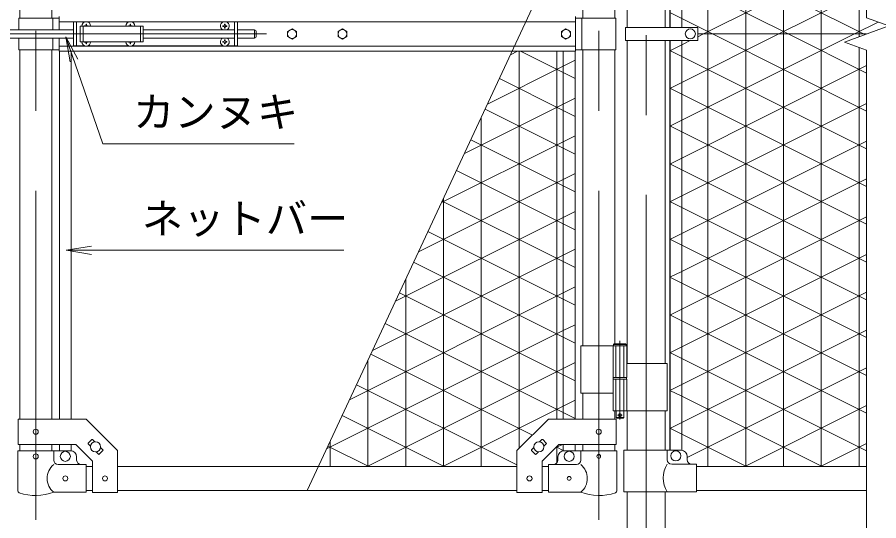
# Model space of a CAD drawing. Units: millimetres, scale not verified. Extents: x -4200 to 4200, y -2970 to 2970.
# Drawn here: x 1243 to 2611, y -537 to 263 of the extents above; entities that cross this region are included whole.
import ezdxf
from ezdxf.enums import TextEntityAlignment as Align

# ---------------------------------------------------------------- set-up
doc = ezdxf.new("R2010")
doc.units = ezdxf.units.MM
doc.header["$LTSCALE"] = 20
doc.linetypes.add('DASHED', pattern=[7.5, 6, -1.5])
doc.linetypes.add('USER1', pattern=[50.8, 31.75, -6.35, 6.35, -6.35])
for name, color, linetype, lineweight in [('0-1_D-BMK', 2, 'USER1', 13), ('0-2_D-STR1', 1, 'Continuous', 18), ('0-3_D-STR3', 3, 'Continuous', 13), ('0-4_0', 7, 'Continuous', 9), ('0-8_D-STR-DIM', 7, 'Continuous', 9), ('0-9_D-STR-TXT', 7, 'Continuous', 9), ('0-A_Defpoints', 8, 'Continuous', 18)]:
    doc.layers.add(name, color=color, linetype=linetype, lineweight=lineweight)
doc.styles.add('ＭＳ ゴシック', font='')
doc.styles.get('ＭＳ ゴシック').set_extended_font_data('MS Gothic')

# ---------------------------------------------------------------- blocks, each defined once
blk = doc.blocks.new('_Open')
at = {"layer": '0-4_0'}
blk.add_line((-20, 3.33), (0, 0), dxfattribs=at)
blk.add_lwpolyline([(-20, -3.33), (0, 0), (-20, 0)], dxfattribs=at)

msp = doc.modelspace()

# ---------------------------------------------------------------- linework, layer by layer
at = {"layer": '0-1_D-BMK'}
for p, q in [((1272.39, 1003.1), (1272.39, -535.29)), ((2166.59, 1003.1), (2166.59, -535.29)), ((2241.99, 996.61), (2241.99, -799.21)), ((1014.52, 236.37), (1638.97, 236.37)), ((2200.15, -251.21), (2200.15, -376.1)), ((2196.53, -369.13), (2203.78, -369.13))]:
    msp.add_line(p, q, dxfattribs=at)
at = {"layer": '0-2_D-STR1'}
for p, q in [((1246.99, 783.32), (1246.99, 261.37)), ((1297.79, 783.32), (1297.79, 261.37)), ((2141.19, 731.87), (2141.19, 261.37)), ((2191.99, 703.87), (2191.99, 261.37)), ((2211.74, 703.87), (2211.74, 246.87)), ((2272.24, 703.87), (2272.24, 246.87)), ((2211.74, 225.87), (2211.74, -287.13)), ((2272.24, 225.87), (2272.24, -287.13)), ((1246.99, 211.37), (1246.99, -375.58)), ((1297.79, 211.37), (1297.79, -375.58)), ((2141.19, 211.37), (2141.19, -259.13)), ((2191.99, 211.37), (2191.99, -256.13)), ((2141.19, -334.13), (2141.19, -375.58)), ((2191.99, -362.13), (2191.99, -375.58)), ((2211.74, -362.13), (2211.74, -424.93)), ((2272.24, -362.13), (2272.24, -424.93)), ((1246.99, -415.58), (1246.99, -425.63)), ((1297.79, -415.58), (1297.79, -425.63)), ((2141.19, -415.58), (2141.19, -425.63)), ((2191.99, -415.58), (2191.99, -425.63)), ((1362.39, -450.63), (1352.39, -450.63)), ((2036.59, -450.63), (1402.39, -450.63)), ((2086.59, -450.63), (2076.59, -450.63)), ((2321.99, -450.63), (2591.99, -450.63)), ((1362.39, -488.63), (1352.39, -488.63)), ((2036.59, -488.63), (1402.39, -488.63)), ((2086.59, -488.63), (2076.59, -488.63)), ((2211.74, -490.93), (2211.74, -788.63)), ((2272.24, -490.93), (2272.24, -788.63)), ((2321.99, -488.63), (2591.99, -488.63))]:
    msp.add_line(p, q, dxfattribs=at)
at = {"layer": '0-3_D-STR3'}
for p, q in [((2279.49, 899.07), (2279.49, 246.87)), ((2298.49, 899.07), (2298.49, 246.87)), ((1245.39, 261.37), (1245.39, 242.87)), ((1245.39, 261.37), (1309.49, 261.37)), ((1299.39, 261.37), (1299.39, 242.87)), ((1309.49, 242.87), (1309.49, 263.87)), ((2129.49, 208.87), (2129.49, 263.87)), ((2193.59, 261.37), (2129.49, 261.37)), ((2139.59, 261.37), (2139.59, 211.37)), ((2193.59, 261.37), (2193.59, 211.37)), ((1309.49, 255.87), (2129.49, 255.87)), ((1332.64, 255.37), (1332.64, 217.37)), ((1332.64, 255.37), (1350.04, 255.37)), ((1337.14, 255.37), (1337.14, 217.37)), ((1343.14, 248.87), (1343.14, 223.87)), ((1343.14, 248.87), (1443.14, 248.87)), ((1350.79, 249.29), (1349.49, 249.26)), ((1349.49, 249.26), (1349.49, 248.87)), ((1352.25, 252.02), (1352.22, 250.72)), ((1352.25, 252.02), (1353.04, 252.02)), ((1353.04, 252.02), (1353.06, 250.72)), ((1355.24, 255.37), (1420.04, 255.37)), ((1420.79, 249.29), (1419.49, 249.26)), ((1419.49, 249.26), (1419.49, 248.87)), ((1422.25, 252.02), (1422.22, 250.72)), ((1422.25, 252.02), (1423.04, 252.02)), ((1423.04, 252.02), (1423.06, 250.72)), ((1424.49, 249.29), (1425.79, 249.26)), ((1425.24, 255.37), (1570.04, 255.37)), ((1425.79, 249.26), (1425.79, 248.87)), ((1443.14, 248.87), (1443.14, 223.87)), ((1570.79, 249.29), (1569.49, 249.26)), ((1569.49, 249.26), (1569.49, 248.47)), ((1570.79, 248.45), (1569.49, 248.47)), ((1572.25, 252.02), (1572.22, 250.72)), ((1572.25, 245.72), (1572.22, 247.01)), ((1572.25, 252.02), (1573.04, 252.02)), ((1573.04, 252.02), (1573.06, 250.72)), ((1573.04, 245.72), (1573.06, 247.01)), ((1574.49, 249.29), (1575.79, 249.26)), ((1574.49, 248.45), (1575.79, 248.47)), ((1575.24, 255.37), (1592.64, 255.37)), ((1575.79, 249.26), (1575.79, 248.47)), ((1588.14, 255.37), (1588.14, 217.37)), ((1592.64, 255.37), (1592.64, 217.37)), ((2209.19, 246.87), (2209.19, 225.87)), ((2209.19, 246.87), (2323.99, 246.87)), ((2323.99, 246.87), (2323.99, 225.87)), ((1151.84, 242.87), (1332.64, 242.87)), ((1443.14, 242.87), (1588.14, 242.87)), ((1572.25, 245.72), (1573.04, 245.72)), ((1592.64, 242.87), (1619.64, 242.87)), ((1619.64, 242.87), (1619.64, 229.87)), ((1622.64, 239.87), (1622.64, 232.87)), ((2591.99, 236.37), (2323.99, 236.37)), ((1151.84, 229.87), (1332.64, 229.87)), ((1245.39, 229.87), (1245.39, 211.37)), ((1299.39, 229.87), (1299.39, 211.37)), ((1309.49, 208.87), (1309.49, 229.87)), ((1343.14, 223.87), (1443.14, 223.87)), ((1349.49, 223.47), (1349.49, 223.87)), ((1350.79, 223.45), (1349.49, 223.47)), ((1352.25, 220.72), (1352.22, 222.01)), ((1352.25, 220.72), (1353.04, 220.72)), ((1353.04, 220.72), (1353.06, 222.01)), ((1354.49, 223.45), (1355.79, 223.47)), ((1355.79, 223.47), (1355.79, 223.87)), ((1419.49, 223.47), (1419.49, 223.87)), ((1420.79, 223.45), (1419.49, 223.47)), ((1422.25, 220.72), (1422.22, 222.01)), ((1422.25, 220.72), (1423.04, 220.72)), ((1423.04, 220.72), (1423.06, 222.01)), ((1424.49, 223.45), (1425.79, 223.47)), ((1425.79, 223.47), (1425.79, 223.87)), ((1443.14, 229.87), (1588.14, 229.87)), ((1570.79, 224.29), (1569.49, 224.26)), ((1569.49, 223.47), (1569.49, 224.26)), ((1570.79, 223.45), (1569.49, 223.47)), ((1572.25, 227.02), (1572.22, 225.72)), ((1572.25, 220.72), (1572.22, 222.01)), ((1572.25, 227.02), (1573.04, 227.02)), ((1572.25, 220.72), (1573.04, 220.72)), ((1573.04, 227.02), (1573.06, 225.72)), ((1573.04, 220.72), (1573.06, 222.01)), ((1574.49, 224.29), (1575.79, 224.26)), ((1574.49, 223.45), (1575.79, 223.47)), ((1575.79, 223.47), (1575.79, 224.26)), ((1592.64, 229.87), (1619.64, 229.87)), ((2209.19, 225.87), (2323.99, 225.87)), ((2279.49, -424.93), (2279.49, 225.87)), ((2298.49, -424.93), (2298.49, 225.87)), ((1245.39, 211.37), (1309.49, 211.37)), ((1309.49, 216.87), (2129.49, 216.87)), ((1309.49, 208.87), (2129.49, 208.87)), ((1309.89, 208.87), (1309.89, -375.58)), ((1328.89, 208.87), (1328.89, -375.58)), ((1332.64, 217.37), (1350.04, 217.37)), ((1355.24, 217.37), (1420.04, 217.37)), ((1425.24, 217.37), (1570.04, 217.37)), ((1575.24, 217.37), (1592.64, 217.37)), ((2110.09, 208.87), (2110.09, -375.58)), ((2129.09, 208.87), (2129.09, -375.58)), ((2193.59, 211.37), (2129.49, 211.37)), ((2138.04, -259.13), (2138.04, -334.13)), ((2138.04, -259.13), (2210.95, -259.13)), ((2189.35, -259.13), (2189.35, -309.13)), ((2210.15, -257.13), (2190.15, -257.13)), ((2191.15, -256.13), (2209.15, -256.13)), ((2210.15, -257.13), (2209.15, -256.13)), ((2210.15, -257.13), (2210.15, -259.13)), ((2210.95, -259.13), (2210.95, -309.13)), ((2210.95, -287.13), (2275.29, -287.13)), ((2275.29, -287.13), (2275.29, -362.13)), ((2189.35, -309.13), (2210.95, -309.13)), ((2189.35, -312.13), (2210.95, -312.13)), ((2189.35, -312.13), (2189.35, -362.13)), ((2189.65, -309.13), (2189.65, -312.13)), ((2189.65, -312.13), (2210.65, -312.13)), ((2210.65, -309.13), (2210.65, -312.13)), ((2210.95, -312.13), (2210.95, -362.13)), ((2138.04, -334.13), (2189.24, -334.13)), ((2189.35, -362.13), (2275.29, -362.13)), ((2194.15, -362.13), (2194.15, -373.13)), ((1244.69, -415.58), (1244.69, -375.58)), ((2195.15, -374.13), (2194.15, -373.13)), ((2194.29, -415.58), (2194.29, -375.58)), ((2195.15, -374.13), (2205.15, -374.13)), ((2205.15, -374.13), (2206.15, -373.13)), ((1355.72, -413.57), (1361.38, -407.92)), ((1362.8, -407.92), (1366.51, -411.63)), ((2076.19, -407.92), (2072.47, -411.63)), ((2083.26, -413.57), (2077.6, -407.92)), ((1244.69, -415.58), (1335.82, -415.58)), ((1309.89, -415.58), (1309.89, -425.63)), ((1328.89, -415.58), (1328.89, -425.63)), ((1335.82, -415.58), (1362.39, -442.15)), ((1355.72, -414.99), (1359.44, -418.7)), ((1375.34, -420.46), (1379.06, -424.18)), ((2063.64, -420.46), (2059.92, -424.18)), ((2103.16, -415.58), (2076.59, -442.15)), ((2083.26, -414.99), (2079.54, -418.7)), ((2194.29, -415.58), (2103.16, -415.58)), ((2110.09, -415.58), (2110.09, -425.63)), ((2129.09, -415.58), (2129.09, -425.63)), ((1243.84, -425.63), (1300.94, -425.63)), ((1243.84, -425.63), (1243.84, -489.33)), ((1300.94, -425.63), (1300.94, -440.63)), ((1300.94, -425.63), (1327.39, -425.63)), ((1337.39, -440.63), (1337.39, -435.63)), ((1368.27, -427.53), (1371.99, -431.25)), ((1373.4, -431.25), (1379.06, -425.59)), ((1402.39, -491.83), (1402.39, -425.58)), ((2036.59, -491.83), (2036.59, -425.58)), ((2065.58, -431.25), (2059.92, -425.59)), ((2070.71, -427.53), (2067, -431.25)), ((2101.59, -440.63), (2101.59, -435.63)), ((2138.04, -425.63), (2111.59, -425.63)), ((2195.14, -425.63), (2138.04, -425.63)), ((2138.04, -425.63), (2138.04, -440.63)), ((2195.14, -425.63), (2195.14, -489.33)), ((2206.29, -424.93), (2296.99, -424.93)), ((2206.29, -424.93), (2206.29, -490.93)), ((2275.39, -424.93), (2275.39, -439.93)), ((2306.99, -434.93), (2306.99, -439.93)), ((1352.39, -447.63), (1307.94, -447.63)), ((1352.39, -491.63), (1352.39, -447.63)), ((1362.39, -491.83), (1362.39, -442.15)), ((2076.59, -491.83), (2076.59, -442.15)), ((2086.59, -447.63), (2131.04, -447.63)), ((2086.59, -491.63), (2086.59, -447.63)), ((2282.39, -446.93), (2321.99, -446.93)), ((2321.99, -446.93), (2321.99, -490.93)), ((1352.39, -491.63), (1300.94, -491.63)), ((1362.39, -491.83), (1402.39, -491.83)), ((2076.59, -491.83), (2036.59, -491.83)), ((2086.59, -491.63), (2138.04, -491.63)), ((2206.29, -490.93), (2321.99, -490.93))]:
    msp.add_line(p, q, dxfattribs=at)
at = {"layer": '0-3_D-STR3', "linetype": 'DASHED'}
for p, q in [((1347.64, 248.87), (1347.64, 223.87)), ((1438.64, 248.87), (1438.64, 223.87)), ((2193.85, -259.13), (2193.85, -309.13)), ((2206.45, -259.13), (2206.45, -309.13)), ((2193.85, -312.13), (2193.85, -362.13)), ((2206.45, -312.13), (2206.45, -362.13))]:
    msp.add_line(p, q, dxfattribs=at)
at = {"layer": '0-3_D-STR3'}
for points in [[(1354.49, 249.29), (1355.79, 249.26), (1355.79, 248.87)], [(2191.15, -256.13), (2190.15, -257.13), (2190.15, -259.13)], [(2206.15, -362.13), (2206.15, -373.13), (2194.15, -373.13)], [(1244.69, -375.58), (1352.39, -375.58), (1402.39, -425.58)], [(2194.29, -375.58), (2086.59, -375.58), (2036.59, -425.58)]]:
    msp.add_lwpolyline(points, dxfattribs=at)
for points in [[(1679.49, 244.47), (1672.48, 240.42), (1672.48, 232.32), (1679.49, 228.27), (1686.51, 232.32), (1686.51, 240.42)], [(1759.49, 244.47), (1752.48, 240.42), (1752.48, 232.32), (1759.49, 228.27), (1766.51, 232.32), (1766.51, 240.42)], [(2114.49, 244.47), (2107.48, 240.42), (2107.48, 232.32), (2114.49, 228.27), (2121.51, 232.32), (2121.51, 240.42)]]:
    msp.add_lwpolyline(points, close=True, dxfattribs=at)
for centre, radius in [((1679.49, 236.37), 7.03), ((1759.49, 236.37), 7.03), ((2114.49, 236.37), 7.03), ((2311.99, 236.37), 8), ((2200.15, -369.13), 2.5), ((1272.39, -395.58), 4), ((2166.59, -395.58), 4), ((1367.39, -419.58), 8), ((2071.59, -419.58), 8), ((1272.39, -434.63), 4), ((1319.39, -434.63), 8), ((2119.59, -434.63), 8), ((2166.59, -434.63), 3), ((2288.99, -433.93), 8), ((1319.39, -469.63), 4), ((1382.39, -469.58), 4), ((2056.59, -469.58), 4), ((2119.59, -469.63), 3)]:
    msp.add_circle(centre, radius, dxfattribs=at)
for centre, radius, start, end in [((1352.64, 248.87), 7, 0, 180), ((1350.74, 250.77), 1.49, 270, 0), ((1354.55, 250.77), 1.49, 180, 270), ((1422.64, 248.87), 7, 0, 180), ((1420.74, 250.77), 1.49, 270, 0), ((1424.55, 250.77), 1.49, 180, 270), ((1572.64, 248.87), 7, 301.00272, 238.99728), ((1570.74, 250.77), 1.49, 270, 0), ((1570.74, 246.96), 1.49, 0, 90), ((1574.55, 250.77), 1.49, 180, 270), ((1574.55, 246.96), 1.49, 90, 180), ((1619.64, 239.87), 3, 0, 90), ((1619.64, 232.87), 3, 270, 0), ((1352.64, 223.87), 7, 180, 0), ((1350.74, 221.96), 1.49, 0, 90), ((1354.55, 221.96), 1.49, 90, 180), ((1422.64, 223.87), 7, 180, 0), ((1420.74, 221.96), 1.49, 0, 90), ((1424.55, 221.96), 1.49, 90, 180), ((1572.64, 223.87), 7, 121.00272, 58.99728), ((1570.74, 225.77), 1.49, 270, 0), ((1570.74, 221.96), 1.49, 0, 90), ((1574.55, 225.77), 1.49, 180, 270), ((1574.55, 221.96), 1.49, 90, 180), ((1362.09, -408.62), 1, 45, 135), ((2076.89, -408.62), 1, 45, 135), ((1356.43, -414.28), 1, 135, 225), ((2082.55, -414.28), 1, 315, 45), ((1327.39, -435.63), 10, 0, 90), ((1372.69, -430.54), 1, 225, 315), ((1378.35, -424.89), 1, 315, 45), ((2060.63, -424.89), 1, 135, 225), ((2066.29, -430.54), 1, 225, 315), ((2111.59, -435.63), 10, 90, 180), ((2296.99, -434.93), 10, 0, 90), ((1319.14, -469.63), 28.55, 129.59418, 230.40582), ((1307.94, -440.63), 7, 180, 270), ((1344.39, -440.63), 7, 180, 270), ((2094.59, -440.63), 7, 270, 0), ((2131.04, -440.63), 7, 270, 0), ((2119.85, -469.63), 28.55, 309.59418, 50.40582), ((2309.61, -468.93), 40.68, 147.25964, 212.74036), ((2282.39, -439.93), 7, 180, 270), ((2313.99, -439.93), 7, 180, 270), ((1247.14, -489.33), 3.3, 180, 250.77949), ((1272.39, -416.9), 80, 250.77949, 290.9084), ((2166.59, -416.9), 80, 249.0916, 289.22051), ((2191.84, -489.33), 3.3, 289.22051, 0)]:
    msp.add_arc(centre, radius, start, end, dxfattribs=at)
at = {"layer": '0-4_0'}
for p, q in [((2340, 236.37), (2340, 923.37)), ((2400, 236.37), (2400, 923.37)), ((2460, 236.37), (2460, 923.37)), ((2520, 236.37), (2520, 923.37)), ((2280, 246.87), (2280, 899.07)), ((2467.22, 236.37), (2298.49, 320.73)), ((2298.49, 260.73), (2279.49, 270.23)), ((2347.22, 236.37), (2298.49, 260.73)), ((2340, -450.63), (2340, 236.37)), ((2591.99, 113.98), (2347.22, 236.37)), ((2400, -450.63), (2400, 236.37)), ((2460, -450.63), (2460, 236.37)), ((2591.99, 173.98), (2467.22, 236.37)), ((2520, -450.63), (2520, 236.37)), ((2280, -424.93), (2280, 225.87)), ((2026.15, 203.1), (2037.7, 208.87)), ((2040, -422.17), (2040, 208.87)), ((2100, -375.58), (2100, 208.87)), ((2298.49, 200.73), (2279.49, 210.23)), ((2580, -450.63), (2580, 215.08)), ((2110.09, 185.06), (2129.09, 194.56)), ((2591.99, 53.98), (2298.49, 200.73)), ((1989.67, 124.85), (2110.09, 185.06)), ((2298.49, 39.26), (2591.99, 186.02)), ((2110.09, 114.93), (2008.68, 165.63)), ((2298.49, 140.73), (2279.49, 150.23)), ((2591.99, -6.02), (2298.49, 140.73)), ((1953.18, 46.61), (2110.09, 125.06)), ((2110.09, 125.06), (2129.09, 134.56)), ((2298.49, -20.74), (2591.99, 126.02)), ((2110.09, 54.93), (1986, 116.98)), ((2129.09, 105.43), (2110.09, 114.93)), ((1980, -450.63), (1980, 104.12)), ((2298.49, 80.73), (2279.49, 90.23)), ((2110.09, 65.06), (2129.09, 74.56)), ((2591.99, -66.02), (2298.49, 80.73)), ((1916.7, -31.63), (2110.09, 65.06)), ((2110.09, -5.07), (1963.31, 68.32)), ((2129.09, 45.43), (2110.09, 54.93)), ((2298.49, -80.74), (2591.99, 66.02)), ((2279.49, 29.76), (2298.49, 39.26)), ((2298.49, 20.73), (2279.49, 30.23)), ((2110.09, -65.07), (1940.62, 19.67)), ((2110.09, 5.06), (2129.09, 14.56)), ((2591.99, -126.02), (2298.49, 20.73)), ((1880.21, -109.87), (2110.09, 5.06)), ((2298.49, -140.74), (2591.99, 6.02)), ((2129.09, -14.57), (2110.09, -5.07)), ((1920, -450.63), (1920, -24.55)), ((2279.49, -30.24), (2298.49, -20.74)), ((2110.09, -125.07), (1917.93, -28.99)), ((2298.49, -39.27), (2279.49, -29.77)), ((2591.99, -186.02), (2298.49, -39.27)), ((2110.09, -54.94), (2129.09, -45.44)), ((2298.49, -200.74), (2591.99, -53.98)), ((1843.73, -188.12), (2110.09, -54.94)), ((2129.09, -74.57), (2110.09, -65.07)), ((2110.09, -185.07), (1895.24, -77.64)), ((2279.49, -90.24), (2298.49, -80.74)), ((2298.49, -99.27), (2279.49, -89.77)), ((2110.09, -114.94), (2129.09, -105.44)), ((2591.99, -246.02), (2298.49, -99.27)), ((1807.24, -266.36), (2110.09, -114.94)), ((2298.49, -260.74), (2591.99, -113.98)), ((2110.09, -245.07), (1872.55, -126.3)), ((2129.09, -134.57), (2110.09, -125.07)), ((2279.49, -150.24), (2298.49, -140.74)), ((2298.49, -159.27), (2279.49, -149.77)), ((1860, -450.63), (1860, -153.22)), ((2591.99, -306.02), (2298.49, -159.27)), ((1770.76, -344.6), (2110.09, -174.94)), ((2110.09, -305.07), (1849.86, -174.96)), ((2110.09, -174.94), (2129.09, -165.44)), ((2298.49, -320.74), (2591.99, -173.99)), ((2129.09, -194.57), (2110.09, -185.07)), ((2279.49, -210.24), (2298.49, -200.74)), ((2298.49, -219.27), (2279.49, -209.77)), ((2110.09, -365.07), (1827.18, -223.61)), ((2110.09, -234.94), (2129.09, -225.44)), ((2591.99, -366.02), (2298.49, -219.27)), ((1734.27, -422.85), (2110.09, -234.94)), ((2129.09, -254.57), (2110.09, -245.07)), ((2298.49, -380.74), (2591.99, -233.99)), ((2061.43, -400.74), (1804.49, -272.27)), ((2279.49, -270.24), (2298.49, -260.74)), ((2298.49, -279.27), (2279.49, -269.77)), ((1800, -450.63), (1800, -281.89)), ((2110.09, -294.94), (2129.09, -285.44)), ((2591.99, -426.02), (2298.49, -279.27)), ((1798.7, -450.63), (2110.09, -294.94)), ((2306.99, -436.49), (2591.99, -293.99)), ((2129.09, -314.57), (2110.09, -305.07)), ((2036.59, -448.32), (1781.8, -320.92)), ((2279.49, -330.24), (2298.49, -320.74)), ((2298.49, -339.27), (2279.49, -329.77)), ((2521.22, -450.63), (2298.49, -339.27)), ((1918.7, -450.63), (2110.09, -354.94)), ((2110.09, -354.94), (2129.09, -345.44)), ((2398.7, -450.63), (2591.99, -353.99)), ((2129.09, -374.57), (2110.09, -365.07)), ((1921.22, -450.63), (1759.11, -369.58)), ((2279.49, -390.24), (2298.49, -380.74)), ((2298.49, -399.27), (2279.49, -389.77)), ((2401.22, -450.63), (2298.49, -399.27)), ((1801.22, -450.63), (1736.42, -418.23)), ((1740, -450.63), (1740, -410.56)), ((2097.52, -421.22), (2108.8, -415.58)), ((2111.27, -425.66), (2099.15, -419.6)), ((2100, -445.07), (2100, -418.74)), ((2518.7, -450.63), (2591.99, -413.99))]:
    msp.add_line(p, q, dxfattribs=at)
for points in [[(2580, 232), (2580, 236.37), (2580, 923.37)], [(2589.23, 235.36), (2587.22, 236.37), (2298.49, 380.73), (2279.49, 390.23)], [(2323.99, 232.02), (2332.7, 236.37), (2591.99, 366.02)], [(2279.49, 149.76), (2298.49, 159.27), (2452.7, 236.37), (2591.99, 306.02)], [(2279.49, 89.76), (2298.49, 99.26), (2572.7, 236.37), (2610.52, 255.28)], [(2279.49, 209.77), (2298.49, 219.27), (2311.7, 225.87)], [(2129.09, 165.43), (2110.09, 174.93), (2042.22, 208.87)]]:
    msp.add_lwpolyline(points, dxfattribs=at)
at = {"layer": '0-8_D-STR-DIM'}
for p, q in [((2591.99, 262.02), (2591.99, 1024.37)), ((2627.23, 249.19), (2591.99, 262.02)), ((2556.75, 223.54), (2627.23, 249.19)), ((2591.99, 210.72), (2556.75, 223.54)), ((2591.99, -631.63), (2591.99, 210.72))]:
    msp.add_line(p, q, dxfattribs=at)
at = {"layer": '0-9_D-STR-TXT'}
msp.add_line((1761.49, -107.31), (1322.9, -107.31), dxfattribs=at)
msp.add_lwpolyline([(1683.01, 61.92), (1379.05, 61.92), (1320.69, 229.95)], dxfattribs=at)
at = {"layer": '0-A_Defpoints'}
msp.add_line((2191.99, 558.74), (1703.59, -488.63), dxfattribs=at)

# ---------------------------------------------------------------- block references
at = {"layer": '0-9_D-STR-TXT', "xscale": 2, "yscale": 2}
for p, rotation in [((1320.03, 231.84), 109.15293), ((1320.9, -107.31), 180)]:
    msp.add_blockref('_Open', p, dxfattribs=dict(at, rotation=rotation))

# ---------------------------------------------------------------- texts
at = {"layer": '0-9_D-STR-TXT', "style": 'ＭＳ ゴシック'}
for s, p in [('カンヌキ', (1426.92, 74)), ('ネットバー', (1440.93, -95.36))]:
    msp.add_text(s, height=48.09, dxfattribs=at).set_placement(p, align=Align.BOTTOM_LEFT)

doc.saveas('drawing.dxf')
